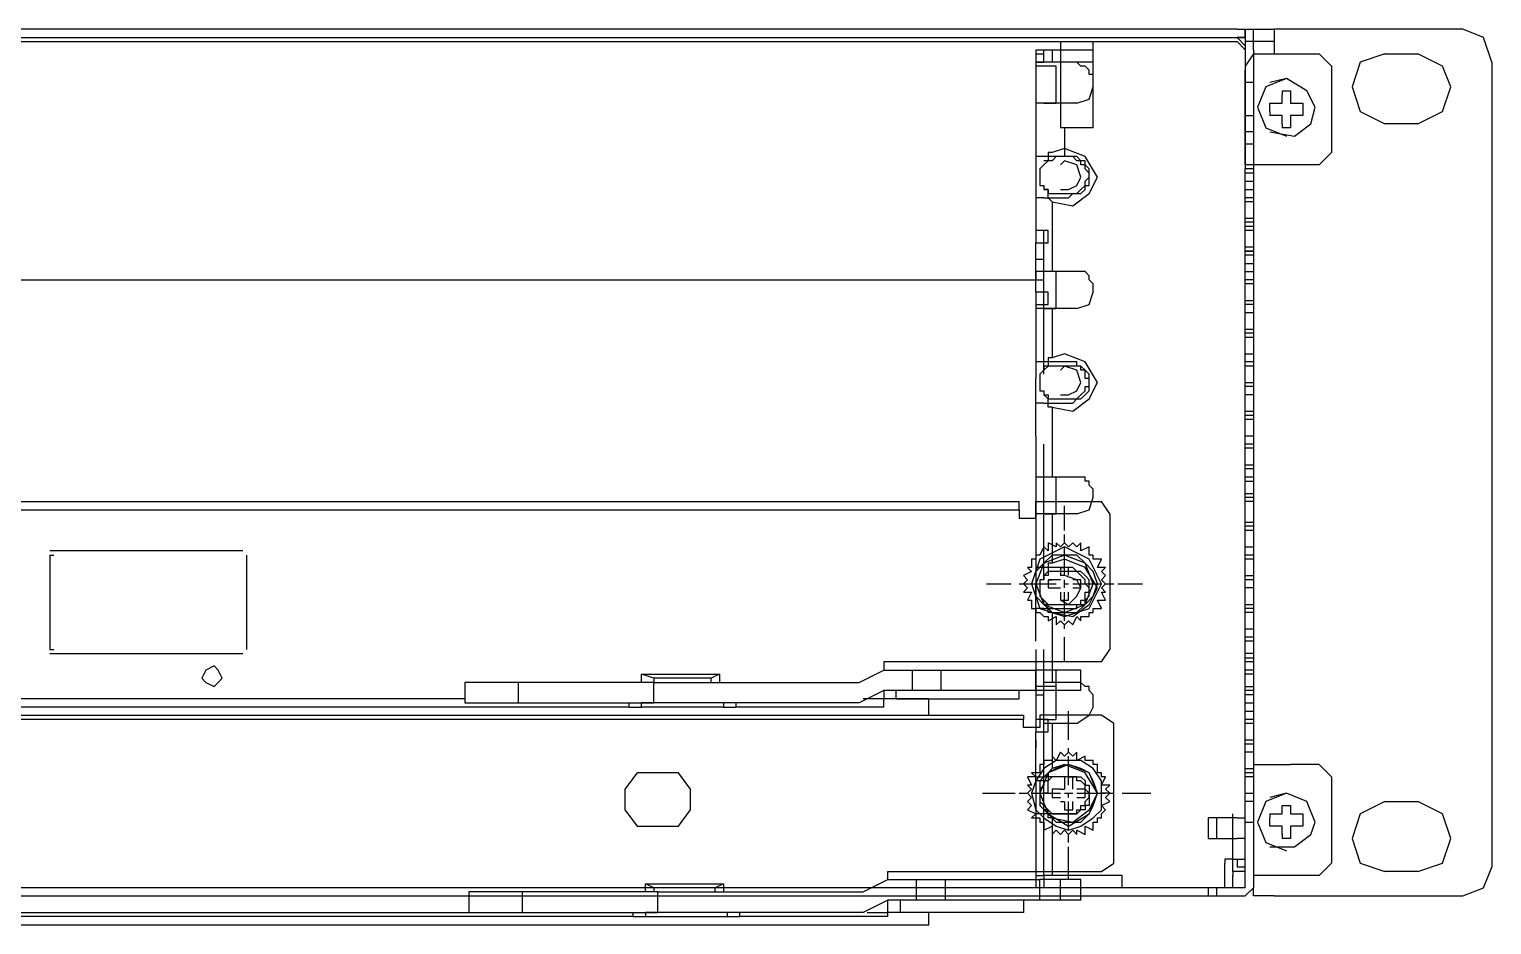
# Model space of a CAD drawing. Header units: millimetres. Extents: x 929 to 1725, y 58 to 532.
# Drawn here: x 1074.21 to 1115.87, y 316.2 to 341.72 of the extents above; entities that cross this region are included whole.
import ezdxf

# ---------------------------------------------------------------- set-up
doc = ezdxf.new("R2010")
doc.units = ezdxf.units.MM
doc.header["$MEASUREMENT"] = 0
doc.layers.add('TT-WIRE-EQPM', color=6, linetype='CONTINUOUS')

msp = doc.modelspace()

# ---------------------------------------------------------------- linework, layer by layer
at = {"layer": 'TT-WIRE-EQPM', "linetype": 'Continuous'}
for points in [[(1101.36096, 341.71541), (1100.19054, 341.71541), (1009.01512, 341.71541)], [(1108.61754, 341.71541), (1101.36096, 341.71541)], [(1108.61754, 341.71541), (1108.85162, 341.71541)], [(1108.85162, 341.48133), (1108.85162, 341.71541)], [(1108.85162, 341.71541), (1108.85162, 341.48133)], [(1108.85162, 341.71541), (1109.0857, 341.71541)], [(1109.0857, 341.36429), (1109.0857, 341.71541)], [(1109.0857, 341.71541), (1109.67091, 341.71541)], [(1109.67091, 341.71541), (1109.67091, 341.36429)], [(1115.05482, 341.71541), (1109.67091, 341.71541)], [(1115.87412, 340.77908), (1115.64003, 341.48133), (1115.05482, 341.71541)], [(987.83059, 341.48133), (1108.85162, 341.48133)], [(988.06468, 341.36429), (1108.61754, 341.36429)], [(1099.95646, 341.48133), (1101.59504, 341.48133)], [(1101.59504, 341.48133), (1108.61754, 341.48133)], [(1103.58475, 341.36429), (1103.58475, 338.90641)], [(1104.52108, 338.90641), (1104.52108, 341.36429)], [(1108.85162, 341.24724), (1108.61754, 341.48133)], [(1108.85162, 341.48133), (1108.61754, 341.48133)], [(1108.85162, 341.1302), (1108.61754, 341.36429)], [(1108.85162, 341.48133), (1108.85162, 341.36429)], [(1108.85162, 341.48133), (1108.85162, 341.36429)], [(1108.85162, 341.36429), (1108.85162, 341.24724)], [(1108.85162, 341.36429), (1108.85162, 341.1302)], [(1109.0857, 341.1302), (1109.0857, 341.36429), (1108.85162, 341.36429)], [(1109.67091, 341.36429), (1109.0857, 341.36429)], [(1109.67091, 341.36429), (1109.67091, 341.1302)], [(1102.8825, 341.1302), (1102.8825, 340.77908)], [(1102.8825, 341.1302), (1104.52108, 341.1302)], [(1102.8825, 341.01316), (1103.11658, 341.01316)], [(1103.11658, 340.77908), (1103.11658, 340.77908), (1103.11658, 341.1302)], [(1103.35066, 341.1302), (1103.35066, 340.77908)], [(1108.85162, 341.24724), (1108.85162, 340.31091)], [(1108.85162, 341.1302), (1108.85162, 337.736)], [(1109.0857, 341.01316), (1108.85162, 340.66204), (1108.85162, 340.54499)], [(1109.0857, 341.1302), (1109.0857, 317.25371)], [(1109.0857, 341.01316), (1109.67091, 341.01316)], [(1109.67091, 341.1302), (1109.67091, 341.01316)], [(1109.67091, 341.01316), (1110.84133, 341.01316)], [(1110.84133, 341.01316), (1110.95837, 341.01316)], [(1111.30949, 340.66204), (1110.95837, 341.01316)], [(1112.83103, 341.01316), (1112.12878, 340.77908), (1111.8947, 340.07683), (1112.12878, 339.37458), (1112.83103, 339.02345)], [(1112.83103, 341.01316), (1113.76737, 341.01316)], [(1113.76737, 339.02345), (1114.46962, 339.37458), (1114.7037, 340.07683), (1114.46962, 340.66204), (1113.76737, 341.01316)], [(1102.8825, 340.77908), (1102.8825, 339.14049)], [(1104.52108, 340.77908), (1102.8825, 340.77908)], [(1102.8825, 340.77908), (1103.11658, 340.77908)], [(1103.4677, 340.66204), (1103.11658, 340.66204), (1102.8825, 340.66204)], [(1104.05291, 340.77908), (1103.11658, 340.77908)], [(1103.4677, 339.60866), (1103.4677, 340.66204)], [(1104.52108, 340.19387), (1104.52108, 340.31091), (1104.52108, 340.42795), (1104.40404, 340.42795), (1104.40404, 340.54499), (1104.40404, 340.54499), (1104.287, 340.66204), (1104.287, 340.66204), (1104.16995, 340.66204), (1104.05291, 340.77908), (1104.05291, 340.77908)], [(1108.85162, 339.7257), (1108.85162, 340.54499)], [(1111.30949, 340.66204), (1111.30949, 338.20416)], [(1115.87412, 340.77908), (1115.87412, 317.83892)], [(1104.05291, 339.60866), (1104.40404, 339.7257), (1104.52108, 340.07683)], [(1104.52108, 340.07683), (1104.52108, 340.19387)], [(1109.0857, 340.19387), (1108.85162, 340.19387)], [(1110.02203, 340.31091), (1109.43683, 340.07683), (1109.20274, 339.49162)], [(1109.55387, 338.78937), (1110.25612, 338.67233), (1110.72428, 339.02345), (1110.84133, 339.49162), (1110.60724, 339.95979), (1110.02203, 340.31091), (1109.55387, 340.19387)], [(1103.11658, 339.60866), (1102.8825, 339.60866)], [(1104.05291, 339.60866), (1103.11658, 339.60866)], [(1103.11658, 339.60866), (1103.4677, 339.60866)], [(1108.85162, 337.85304), (1108.85162, 339.7257)], [(1109.55387, 339.60866), (1109.78795, 339.60866), (1109.90499, 339.60866), (1109.90499, 339.84274)], [(1109.55387, 339.37458), (1109.55387, 339.60866)], [(1109.90499, 339.95979), (1109.90499, 339.84274)], [(1109.90499, 339.95979), (1110.13908, 339.95979), (1110.13908, 339.95979), (1110.13908, 339.95979), (1110.13908, 339.95979), (1110.13908, 339.95979), (1110.13908, 339.95979), (1110.13908, 339.95979), (1110.13908, 339.95979), (1110.13908, 339.84274), (1110.13908, 339.84274), (1110.13908, 339.84274), (1110.13908, 339.60866), (1110.25612, 339.60866), (1110.4902, 339.60866), (1110.4902, 339.60866), (1110.4902, 339.60866), (1110.4902, 339.60866), (1110.4902, 339.60866), (1110.4902, 339.60866), (1110.4902, 339.60866), (1110.4902, 339.60866), (1110.4902, 339.60866), (1110.4902, 339.60866), (1110.4902, 339.60866), (1110.4902, 339.37458), (1110.4902, 339.37458), (1110.4902, 339.37458), (1110.4902, 339.25754), (1110.4902, 339.25754), (1110.4902, 339.25754), (1110.4902, 339.25754), (1110.4902, 339.25754), (1110.4902, 339.25754), (1110.4902, 339.25754), (1110.4902, 339.25754)], [(1108.85162, 339.49162), (1108.85162, 338.67233)], [(1108.85162, 339.25754), (1109.0857, 339.25754)], [(1109.20274, 339.49162), (1109.43683, 338.90641), (1110.02203, 338.67233)], [(1109.55387, 339.37458), (1109.55387, 339.25754)], [(1109.90499, 339.02345), (1109.90499, 339.25754), (1109.78795, 339.25754), (1109.55387, 339.25754)], [(1110.4902, 339.25754), (1110.25612, 339.25754), (1110.13908, 339.25754), (1110.13908, 339.02345), (1110.13908, 339.02345), (1110.13908, 339.02345), (1110.13908, 339.02345), (1110.13908, 339.02345), (1110.13908, 339.02345), (1110.13908, 339.02345), (1110.13908, 339.02345), (1110.13908, 339.02345), (1110.13908, 338.90641), (1110.13908, 338.90641), (1109.90499, 338.90641)], [(1102.8825, 339.14049), (1102.8825, 335.98037)], [(1104.52108, 338.90641), (1103.58475, 338.90641)], [(1103.70179, 338.90641), (1103.70179, 338.08712)], [(1109.0857, 338.78937), (1108.85162, 338.78937)], [(1109.90499, 339.02345), (1109.90499, 338.90641)], [(1113.76737, 339.02345), (1112.83103, 339.02345)], [(1108.85162, 338.43824), (1108.85162, 338.67233)], [(1109.0857, 338.43824), (1108.85162, 338.43824)], [(1103.81883, 338.08712), (1103.11658, 338.08712), (1102.8825, 338.08712)], [(1103.4677, 338.08712), (1103.4677, 338.08712), (1103.35066, 337.97008), (1103.23362, 337.97008), (1103.23362, 337.97008), (1103.11658, 337.85304), (1103.11658, 337.85304), (1102.99954, 337.736), (1102.99954, 337.736), (1102.99954, 337.61895), (1102.99954, 337.50191), (1102.99954, 337.50191), (1102.99954, 337.38487), (1102.99954, 337.26783), (1103.11658, 337.26783), (1103.11658, 337.15079), (1103.23362, 337.15079), (1103.23362, 337.03375), (1103.35066, 337.03375), (1103.4677, 337.03375), (1103.4677, 337.03375)], [(1103.35066, 338.20416), (1103.23362, 338.20416), (1103.23362, 338.20416), (1103.23362, 338.20416), (1103.23362, 338.08712), (1103.23362, 338.08712), (1103.23362, 338.08712), (1103.23362, 337.97008), (1103.23362, 337.97008), (1103.11658, 337.97008), (1103.11658, 337.97008)], [(1104.63812, 337.50191), (1104.287, 338.08712), (1103.70179, 338.3212), (1103.35066, 338.20416)], [(1103.70179, 338.08712), (1103.4677, 338.08712)], [(1103.58475, 337.15079), (1103.81883, 337.15079), (1104.05291, 337.26783), (1104.16995, 337.50191), (1104.05291, 337.85304), (1103.70179, 337.97008), (1103.58475, 337.85304)], [(1103.81883, 336.9167), (1103.93587, 337.03375), (1104.05291, 337.03375), (1104.05291, 337.03375), (1104.16995, 337.03375), (1104.287, 337.15079), (1104.287, 337.26783), (1104.40404, 337.26783), (1104.40404, 337.38487), (1104.40404, 337.50191), (1104.40404, 337.50191), (1104.40404, 337.61895), (1104.40404, 337.736), (1104.40404, 337.736), (1104.287, 337.85304), (1104.287, 337.97008), (1104.16995, 337.97008), (1104.05291, 338.08712), (1104.05291, 338.08712), (1103.93587, 338.08712), (1103.81883, 338.08712)], [(1103.81883, 337.03375), (1103.93587, 337.03375), (1104.05291, 337.03375), (1104.05291, 337.03375), (1104.16995, 337.15079), (1104.16995, 337.15079), (1104.287, 337.26783), (1104.287, 337.26783), (1104.287, 337.38487), (1104.40404, 337.50191), (1104.40404, 337.50191), (1104.40404, 337.61895), (1104.287, 337.736), (1104.287, 337.736), (1104.287, 337.85304), (1104.16995, 337.85304), (1104.16995, 337.97008), (1104.05291, 337.97008), (1104.05291, 337.97008), (1103.93587, 338.08712), (1103.81883, 338.08712)], [(1110.95837, 337.85304), (1111.30949, 338.20416)], [(1103.35066, 336.79966), (1103.93587, 336.68262), (1104.40404, 337.03375), (1104.63812, 337.50191)], [(1110.95837, 337.85304), (1108.85162, 337.85304)], [(1109.0857, 337.736), (1108.85162, 337.736)], [(1108.85162, 317.25371), (1108.85162, 337.736)], [(1109.0857, 337.61895), (1108.85162, 337.61895)], [(1103.35066, 336.79966), (1103.23362, 336.9167), (1103.23362, 336.9167), (1103.23362, 336.9167), (1103.23362, 336.9167), (1103.23362, 337.03375), (1103.23362, 337.03375), (1103.23362, 337.03375), (1103.23362, 337.15079), (1103.11658, 337.15079), (1103.11658, 337.15079)], [(1108.85162, 337.38487), (1109.0857, 337.38487)], [(1108.85162, 337.15079), (1109.0857, 337.15079)], [(1103.11658, 336.9167), (1102.8825, 336.9167)], [(1103.11658, 336.9167), (1103.81883, 336.9167)], [(1103.35066, 336.79966), (1103.35066, 334.80995)], [(1103.4677, 337.03375), (1103.81883, 337.03375)], [(1109.0857, 336.9167), (1108.85162, 336.9167)], [(1109.0857, 336.79966), (1108.85162, 336.79966)], [(1108.85162, 336.3315), (1109.0857, 336.3315)], [(1102.8825, 335.98037), (1102.8825, 335.62925)], [(1103.23362, 335.98037), (1102.8825, 335.98037)], [(1103.11658, 333.87362), (1103.11658, 335.98037)], [(1103.23362, 335.62925), (1103.23362, 335.98037)], [(1109.0857, 336.21445), (1108.85162, 336.21445)], [(1109.0857, 336.21445), (1108.85162, 336.21445)], [(1109.0857, 336.09741), (1108.85162, 336.09741)], [(1109.0857, 335.98037), (1108.85162, 335.98037)], [(1102.8825, 335.62925), (1103.23362, 335.62925)], [(1102.8825, 334.22475), (1102.8825, 335.62925)], [(1108.85162, 335.5122), (1109.0857, 335.5122)], [(1102.8825, 335.16108), (1103.11658, 335.16108)], [(1109.0857, 335.39516), (1108.85162, 335.39516)], [(1108.85162, 335.39516), (1109.0857, 335.39516)], [(1109.0857, 335.27812), (1108.85162, 335.27812)], [(1108.85162, 335.04404), (1109.0857, 335.04404)], [(1102.8825, 334.80995), (1102.8825, 334.80995), (1102.8825, 334.69291), (1102.8825, 334.69291), (1102.8825, 334.69291), (1102.8825, 334.57587), (1102.8825, 334.57587), (1102.8825, 334.57587), (1102.8825, 334.57587), (1102.8825, 334.57587), (1102.8825, 334.57587)], [(1103.4677, 334.80995), (1103.11658, 334.80995), (1102.8825, 334.80995)], [(1104.05291, 334.80995), (1103.11658, 334.80995)], [(1103.4677, 333.75658), (1103.4677, 334.80995)], [(1104.52108, 334.34179), (1104.52108, 334.45883), (1104.52108, 334.45883), (1104.40404, 334.57587), (1104.40404, 334.69291), (1104.40404, 334.69291), (1104.287, 334.80995), (1104.287, 334.80995), (1104.16995, 334.80995), (1104.05291, 334.80995), (1104.05291, 334.80995)], [(1108.85162, 334.80995), (1109.0857, 334.80995)], [(1007.49358, 334.57587), (1102.8825, 334.57587)], [(1102.8825, 334.57587), (1103.11658, 334.57587)], [(1102.8825, 334.22475), (1102.8825, 333.87362)], [(1103.23362, 334.22475), (1102.8825, 334.22475)], [(1103.23362, 333.87362), (1103.23362, 334.22475)], [(1104.05291, 333.75658), (1104.40404, 333.87362), (1104.52108, 334.22475)], [(1104.52108, 334.22475), (1104.52108, 334.34179)], [(1109.0857, 334.57587), (1108.85162, 334.57587)], [(1109.0857, 334.45883), (1108.85162, 334.45883)], [(1102.8825, 333.87362), (1102.8825, 331.76687)], [(1102.8825, 333.87362), (1103.23362, 333.87362)], [(1103.11658, 333.75658), (1102.8825, 333.75658)], [(1103.11658, 331.88391), (1103.11658, 333.87362)], [(1104.05291, 333.75658), (1103.11658, 333.75658)], [(1103.11658, 333.75658), (1103.4677, 333.75658)], [(1103.35066, 333.75658), (1103.35066, 332.35208)], [(1108.85162, 333.99066), (1109.0857, 333.99066)], [(1109.0857, 333.87362), (1108.85162, 333.87362)], [(1109.0857, 333.63954), (1108.85162, 333.63954)], [(1108.85162, 333.17137), (1109.0857, 333.17137)], [(1109.0857, 333.05433), (1108.85162, 333.05433)], [(1109.0857, 332.93729), (1108.85162, 332.93729)], [(1103.81883, 332.23504), (1103.11658, 332.23504), (1102.8825, 332.23504)], [(1103.4677, 332.118), (1103.4677, 332.118), (1103.35066, 332.118), (1103.23362, 332.118), (1103.23362, 332.118), (1103.11658, 332.00096), (1103.11658, 332.00096), (1102.99954, 331.88391), (1102.99954, 331.76687), (1102.99954, 331.76687), (1102.99954, 331.64983), (1102.99954, 331.53279), (1102.99954, 331.53279), (1102.99954, 331.41575), (1103.11658, 331.41575), (1103.11658, 331.29871), (1103.23362, 331.29871), (1103.23362, 331.18167), (1103.35066, 331.18167), (1103.4677, 331.18167), (1103.4677, 331.18167)], [(1103.35066, 332.35208), (1103.23362, 332.35208), (1103.23362, 332.35208), (1103.23362, 332.23504), (1103.23362, 332.23504), (1103.23362, 332.23504), (1103.23362, 332.118), (1103.23362, 332.118), (1103.23362, 332.118), (1103.11658, 332.118), (1103.11658, 332.00096)], [(1104.63812, 331.64983), (1104.287, 332.23504), (1103.70179, 332.46912), (1103.35066, 332.35208)], [(1103.81883, 332.118), (1103.4677, 332.118)], [(1103.58475, 331.29871), (1103.81883, 331.29871), (1104.05291, 331.41575), (1104.16995, 331.64983), (1104.05291, 332.00096), (1103.70179, 332.118), (1103.58475, 332.00096)], [(1103.81883, 331.06462), (1103.93587, 331.06462), (1104.05291, 331.18167), (1104.05291, 331.18167), (1104.16995, 331.18167), (1104.287, 331.29871), (1104.287, 331.29871), (1104.40404, 331.41575), (1104.40404, 331.53279), (1104.40404, 331.53279), (1104.40404, 331.64983), (1104.40404, 331.76687), (1104.40404, 331.76687), (1104.40404, 331.88391), (1104.287, 332.00096), (1104.287, 332.00096), (1104.16995, 332.118), (1104.05291, 332.118), (1104.05291, 332.23504), (1103.93587, 332.23504), (1103.81883, 332.23504)], [(1103.81883, 331.18167), (1103.93587, 331.18167), (1104.05291, 331.18167), (1104.05291, 331.18167), (1104.16995, 331.29871), (1104.16995, 331.29871), (1104.287, 331.41575), (1104.287, 331.41575), (1104.287, 331.53279), (1104.40404, 331.53279), (1104.40404, 331.64983), (1104.40404, 331.76687), (1104.287, 331.76687), (1104.287, 331.88391), (1104.287, 332.00096), (1104.16995, 332.00096), (1104.16995, 332.118), (1104.05291, 332.118), (1104.05291, 332.118), (1103.93587, 332.118), (1103.81883, 332.118)], [(1108.85162, 332.46912), (1109.0857, 332.46912)], [(1109.0857, 332.23504), (1108.85162, 332.23504)], [(1109.0857, 332.118), (1108.85162, 332.118)], [(1102.8825, 330.12829), (1102.8825, 330.12829), (1102.8825, 330.12829), (1102.8825, 330.24533), (1102.8825, 330.24533), (1102.8825, 330.24533), (1102.8825, 330.24533), (1102.8825, 330.24533), (1102.8825, 330.24533), (1102.8825, 330.24533), (1102.8825, 330.24533), (1102.8825, 330.24533), (1102.8825, 330.36237), (1102.8825, 330.36237), (1102.8825, 330.36237), (1102.8825, 330.36237), (1102.8825, 330.36237), (1102.8825, 330.47942), (1102.8825, 330.47942), (1102.8825, 330.47942), (1102.8825, 330.47942), (1102.8825, 330.47942), (1102.8825, 330.59646), (1102.8825, 330.59646), (1102.8825, 330.59646), (1102.8825, 330.59646), (1102.8825, 330.59646), (1102.8825, 330.7135), (1102.8825, 330.7135), (1102.8825, 330.7135), (1102.8825, 330.7135), (1102.8825, 330.83054), (1102.8825, 330.83054), (1102.8825, 330.83054), (1102.8825, 330.83054), (1102.8825, 330.94758), (1102.8825, 330.94758), (1102.8825, 330.94758), (1102.8825, 330.94758), (1102.8825, 330.94758), (1102.8825, 331.06462), (1102.8825, 331.06462), (1102.8825, 331.06462), (1102.8825, 331.06462), (1102.8825, 331.18167), (1102.8825, 331.18167), (1102.8825, 331.18167), (1102.8825, 331.18167), (1102.8825, 331.29871), (1102.8825, 331.29871), (1102.8825, 331.29871), (1102.8825, 331.29871), (1102.8825, 331.29871), (1102.8825, 331.41575), (1102.8825, 331.41575), (1102.8825, 331.41575), (1102.8825, 331.41575), (1102.8825, 331.53279), (1102.8825, 331.53279), (1102.8825, 331.53279), (1102.8825, 331.53279), (1102.8825, 331.53279), (1102.8825, 331.53279), (1102.8825, 331.64983), (1102.8825, 331.64983), (1102.8825, 331.64983), (1102.8825, 331.64983), (1102.8825, 331.64983), (1102.8825, 331.64983), (1102.8825, 331.64983), (1102.8825, 331.64983), (1102.8825, 331.76687), (1102.8825, 331.76687), (1102.8825, 331.76687), (1102.8825, 331.76687), (1102.8825, 331.76687), (1102.8825, 331.76687), (1102.8825, 331.76687), (1102.8825, 331.76687), (1102.8825, 331.76687), (1102.8825, 331.76687), (1102.8825, 331.76687), (1102.8825, 331.76687), (1102.8825, 331.76687), (1102.8825, 331.76687), (1102.8825, 331.76687), (1102.8825, 331.76687), (1102.8825, 331.76687), (1102.8825, 331.76687), (1102.8825, 331.76687), (1102.8825, 331.76687)], [(1103.35066, 330.94758), (1103.23362, 330.94758), (1103.23362, 331.06462), (1103.23362, 331.06462), (1103.23362, 331.06462), (1103.23362, 331.06462), (1103.23362, 331.18167), (1103.23362, 331.18167), (1103.23362, 331.18167), (1103.11658, 331.29871), (1103.11658, 331.29871)], [(1103.35066, 330.94758), (1103.93587, 330.83054), (1104.40404, 331.18167), (1104.63812, 331.64983)], [(1108.85162, 331.64983), (1109.0857, 331.64983)], [(1109.0857, 331.53279), (1108.85162, 331.53279)], [(1109.0857, 331.29871), (1108.85162, 331.29871)], [(1103.11658, 331.06462), (1102.8825, 331.06462)], [(1103.11658, 331.06462), (1103.81883, 331.06462)], [(1103.35066, 330.94758), (1103.35066, 328.95787)], [(1103.4677, 331.18167), (1103.81883, 331.18167)], [(1108.85162, 330.83054), (1109.0857, 330.83054)], [(1109.0857, 330.7135), (1108.85162, 330.7135)], [(1109.0857, 330.59646), (1108.85162, 330.59646)], [(1102.8825, 330.12829), (1102.8825, 328.02154)], [(1108.85162, 330.12829), (1109.0857, 330.12829)], [(1103.11658, 328.02154), (1103.11658, 329.89421)], [(1109.0857, 329.89421), (1108.85162, 329.89421)], [(1109.0857, 329.89421), (1108.85162, 329.89421)], [(1109.0857, 329.77717), (1108.85162, 329.77717)], [(1108.85162, 329.309), (1109.0857, 329.309)], [(1109.0857, 329.19196), (1108.85162, 329.19196)], [(1103.4677, 328.95787), (1103.11658, 328.95787), (1102.8825, 328.95787)], [(1104.05291, 328.95787), (1103.11658, 328.95787)], [(1103.4677, 327.9045), (1103.4677, 328.95787)], [(1104.52108, 328.48971), (1104.52108, 328.60675), (1104.52108, 328.60675), (1104.40404, 328.72379), (1104.40404, 328.72379), (1104.40404, 328.84083), (1104.287, 328.84083), (1104.287, 328.95787), (1104.16995, 328.95787), (1104.05291, 328.95787), (1104.05291, 328.95787)], [(1109.0857, 328.95787), (1108.85162, 328.95787)], [(1108.85162, 328.84083), (1109.0857, 328.84083)], [(1104.05291, 327.9045), (1104.40404, 328.02154), (1104.52108, 328.37267)], [(1104.52108, 328.37267), (1104.52108, 328.48971)], [(1108.85162, 328.48971), (1109.0857, 328.48971)], [(1109.0857, 328.37267), (1108.85162, 328.37267)], [(1023.06012, 328.25562), (1102.41433, 328.25562)], [(1023.06012, 328.02154), (1102.41433, 328.02154)], [(1102.41433, 328.02154), (1102.41433, 328.25562)], [(1102.41433, 328.02154), (1102.41433, 327.78746)], [(1102.8825, 328.25562), (1104.75516, 328.25562)], [(1102.8825, 327.78746), (1102.8825, 328.25562)], [(1102.8825, 328.02154), (1102.8825, 326.03183)], [(1103.11658, 326.03183), (1103.11658, 328.02154)], [(1103.70179, 327.43633), (1103.70179, 328.13858)], [(1104.98925, 327.9045), (1104.75516, 328.25562)], [(1109.0857, 328.25562), (1108.85162, 328.25562)], [(1102.41433, 327.78746), (1102.8825, 327.78746)], [(1103.11658, 327.9045), (1102.8825, 327.9045)], [(1104.05291, 327.9045), (1103.11658, 327.9045)], [(1103.11658, 327.9045), (1103.4677, 327.9045)], [(1103.35066, 327.9045), (1103.35066, 326.5)], [(1104.98925, 327.9045), (1104.98925, 324.04213)], [(1108.85162, 327.67042), (1109.0857, 327.67042)], [(1109.0857, 327.55338), (1108.85162, 327.55338)], [(1103.23362, 327.08521), (1103.23362, 326.85113)], [(1103.4677, 326.96817), (1103.23362, 327.08521)], [(1103.4677, 327.08521), (1103.4677, 326.96817)], [(1103.58475, 326.96817), (1103.4677, 327.08521)], [(1103.70179, 327.08521), (1103.58475, 326.96817)], [(1103.70179, 327.08521), (1103.70179, 327.31929)], [(1103.93587, 327.08521), (1103.81883, 326.96817), (1103.70179, 327.08521)], [(1104.16995, 327.08521), (1104.05291, 326.96817), (1103.93587, 327.08521)], [(1104.16995, 326.85113), (1104.16995, 327.08521)], [(1109.0857, 327.43633), (1108.85162, 327.43633)], [(1080.29347, 326.85113), (1074.79251, 326.85113)], [(1074.79251, 326.73408), (1074.79251, 324.04213)], [(1074.79251, 326.73408), (1074.90955, 326.73408)], [(1080.41051, 324.04213), (1080.41051, 326.73408)], [(1104.75516, 325.91479), (1104.40404, 326.61704), (1103.70179, 326.96817), (1102.99954, 326.61704), (1102.76545, 325.91479), (1102.99954, 325.21254), (1103.70179, 324.97846), (1104.40404, 325.21254), (1104.75516, 325.91479)], [(1102.8825, 325.91479), (1103.11658, 325.32958), (1103.70179, 325.0955), (1104.287, 325.32958), (1104.52108, 325.91479), (1104.287, 326.5), (1103.70179, 326.73408), (1103.11658, 326.5), (1102.8825, 325.91479)], [(1104.63812, 325.91479), (1104.52108, 326.26592), (1104.287, 326.5), (1104.05291, 326.73408), (1103.70179, 326.73408), (1103.35066, 326.73408), (1103.11658, 326.5), (1102.8825, 326.26592), (1102.8825, 325.91479), (1102.8825, 325.56367), (1103.11658, 325.32958), (1103.35066, 325.0955), (1103.70179, 325.0955), (1104.05291, 325.0955), (1104.287, 325.32958), (1104.52108, 325.56367), (1104.63812, 325.91479)], [(1102.8825, 326.73408), (1102.8825, 326.61704)], [(1102.99954, 326.73408), (1102.8825, 326.73408)], [(1103.11658, 326.96817), (1102.99954, 326.73408)], [(1103.23362, 326.85113), (1103.11658, 326.96817)], [(1103.70179, 326.14888), (1103.70179, 326.96817)], [(1104.40404, 326.96817), (1104.16995, 326.85113)], [(1104.40404, 326.73408), (1104.40404, 326.96817)], [(1104.52108, 326.73408), (1104.40404, 326.73408)], [(1104.52108, 326.61704), (1104.52108, 326.73408)], [(1108.85162, 326.96817), (1109.0857, 326.96817)], [(1109.0857, 326.73408), (1108.85162, 326.73408)], [(1102.76545, 326.26592), (1102.53137, 326.14888)], [(1102.76545, 326.38296), (1102.64841, 326.38296)], [(1102.64841, 326.38296), (1102.76545, 326.26592)], [(1102.8825, 326.61704), (1102.76545, 326.61704)], [(1102.76545, 326.61704), (1102.76545, 326.38296)], [(1103.81883, 326.38296), (1103.11658, 326.38296), (1102.8825, 326.38296)], [(1103.4677, 326.26592), (1103.4677, 326.26592), (1103.35066, 326.26592), (1103.23362, 326.26592), (1103.23362, 326.14888), (1103.11658, 326.14888), (1103.11658, 326.03183), (1102.99954, 326.03183), (1102.99954, 325.91479), (1102.99954, 325.79775), (1102.99954, 325.79775), (1102.99954, 325.68071), (1102.99954, 325.68071), (1102.99954, 325.56367), (1103.11658, 325.44663), (1103.11658, 325.44663), (1103.23362, 325.32958), (1103.23362, 325.32958), (1103.35066, 325.32958), (1103.4677, 325.32958), (1103.4677, 325.32958)], [(1103.35066, 326.5), (1103.23362, 326.5), (1103.23362, 326.38296), (1103.23362, 326.38296), (1103.23362, 326.38296), (1103.23362, 326.26592), (1103.23362, 326.26592), (1103.23362, 326.26592), (1103.23362, 326.26592), (1103.11658, 326.14888), (1103.11658, 326.14888)], [(1104.63812, 325.79775), (1104.287, 326.38296), (1103.70179, 326.61704), (1103.35066, 326.5)], [(1103.81883, 326.26592), (1103.4677, 326.26592)], [(1103.81883, 326.38296), (1103.58475, 326.38296)], [(1103.58475, 326.38296), (1103.58475, 326.14888)], [(1103.58475, 326.38296), (1103.70179, 326.38296)], [(1103.81883, 326.14888), (1103.81883, 326.38296)], [(1103.81883, 325.21254), (1103.93587, 325.21254), (1104.05291, 325.21254), (1104.05291, 325.32958), (1104.16995, 325.32958), (1104.287, 325.32958), (1104.287, 325.44663), (1104.40404, 325.56367), (1104.40404, 325.56367), (1104.40404, 325.68071), (1104.40404, 325.79775), (1104.40404, 325.91479), (1104.40404, 325.91479), (1104.40404, 326.03183), (1104.287, 326.14888), (1104.287, 326.14888), (1104.16995, 326.26592), (1104.05291, 326.26592), (1104.05291, 326.26592), (1103.93587, 326.38296), (1103.81883, 326.38296)], [(1103.81883, 325.32958), (1103.93587, 325.32958), (1104.05291, 325.32958), (1104.05291, 325.32958), (1104.16995, 325.32958), (1104.16995, 325.44663), (1104.287, 325.44663), (1104.287, 325.56367), (1104.287, 325.68071), (1104.40404, 325.68071), (1104.40404, 325.79775), (1104.40404, 325.79775), (1104.287, 325.91479), (1104.287, 326.03183), (1104.287, 326.03183), (1104.16995, 326.14888), (1104.16995, 326.14888), (1104.05291, 326.26592), (1104.05291, 326.26592), (1103.93587, 326.26592), (1103.81883, 326.26592)], [(1104.75516, 326.61704), (1104.52108, 326.61704)], [(1104.63812, 326.38296), (1104.75516, 326.61704)], [(1104.8722, 326.38296), (1104.63812, 326.38296)], [(1104.75516, 326.26592), (1104.8722, 326.38296)], [(1104.8722, 326.14888), (1104.75516, 326.26592)], [(1109.0857, 326.61704), (1108.85162, 326.61704)], [(1101.478, 325.91479), (1102.18025, 325.91479)], [(1102.41433, 325.91479), (1102.53137, 325.91479)], [(1102.53137, 326.14888), (1102.64841, 326.03183)], [(1102.64841, 326.03183), (1102.53137, 325.91479)], [(1102.53137, 325.91479), (1102.76545, 325.91479)], [(1102.53137, 325.91479), (1102.64841, 325.79775)], [(1102.64841, 325.91479), (1103.4677, 325.91479)], [(1102.8825, 324.27621), (1102.8825, 324.27621), (1102.8825, 324.27621), (1102.8825, 324.27621), (1102.8825, 324.27621), (1102.8825, 324.27621), (1102.8825, 324.39325), (1102.8825, 324.39325), (1102.8825, 324.39325), (1102.8825, 324.39325), (1102.8825, 324.39325), (1102.8825, 324.39325), (1102.8825, 324.39325), (1102.8825, 324.51029), (1102.8825, 324.51029), (1102.8825, 324.51029), (1102.8825, 324.51029), (1102.8825, 324.51029), (1102.8825, 324.51029), (1102.8825, 324.62733), (1102.8825, 324.62733), (1102.8825, 324.62733), (1102.8825, 324.62733), (1102.8825, 324.62733), (1102.8825, 324.74438), (1102.8825, 324.74438), (1102.8825, 324.74438), (1102.8825, 324.74438), (1102.8825, 324.86142), (1102.8825, 324.86142), (1102.8825, 324.86142), (1102.8825, 324.86142), (1102.8825, 324.97846), (1102.8825, 324.97846), (1102.8825, 324.97846), (1102.8825, 324.97846), (1102.8825, 325.0955), (1102.8825, 325.0955), (1102.8825, 325.0955), (1102.8825, 325.0955), (1102.8825, 325.21254), (1102.8825, 325.21254), (1102.8825, 325.21254), (1102.8825, 325.21254), (1102.8825, 325.21254), (1102.8825, 325.32958), (1102.8825, 325.32958), (1102.8825, 325.32958), (1102.8825, 325.32958), (1102.8825, 325.44663), (1102.8825, 325.44663), (1102.8825, 325.44663), (1102.8825, 325.44663), (1102.8825, 325.44663), (1102.8825, 325.56367), (1102.8825, 325.56367), (1102.8825, 325.56367), (1102.8825, 325.56367), (1102.8825, 325.56367), (1102.8825, 325.68071), (1102.8825, 325.68071), (1102.8825, 325.68071), (1102.8825, 325.68071), (1102.8825, 325.68071), (1102.8825, 325.68071), (1102.8825, 325.79775), (1102.8825, 325.79775), (1102.8825, 325.79775), (1102.8825, 325.79775), (1102.8825, 325.79775), (1102.8825, 325.79775), (1102.8825, 325.79775), (1102.8825, 325.79775), (1102.8825, 325.79775), (1102.8825, 325.79775), (1102.8825, 325.91479), (1102.8825, 325.91479), (1102.8825, 325.91479), (1102.8825, 325.91479), (1102.8825, 325.91479), (1102.8825, 325.91479), (1102.8825, 325.91479), (1102.8825, 325.91479), (1102.8825, 325.91479), (1102.8825, 325.91479), (1102.8825, 325.91479), (1102.8825, 325.91479), (1102.8825, 325.91479), (1102.8825, 325.91479), (1102.8825, 325.91479), (1102.8825, 325.91479)], [(1103.23362, 326.03183), (1103.23362, 325.79775)], [(1103.58475, 326.03183), (1103.23362, 326.03183)], [(1103.23362, 326.03183), (1103.35066, 326.03183)], [(1103.58475, 325.44663), (1103.81883, 325.32958), (1104.05291, 325.56367), (1104.16995, 325.79775), (1104.05291, 326.03183), (1103.70179, 326.14888), (1103.58475, 326.14888)], [(1103.70179, 325.79775), (1103.70179, 326.03183)], [(1103.70179, 325.91479), (1103.81883, 325.91479)], [(1104.16995, 326.03183), (1103.93587, 326.03183)], [(1103.93587, 325.91479), (1104.75516, 325.91479)], [(1104.16995, 325.79775), (1104.16995, 326.03183)], [(1104.75516, 326.03183), (1104.8722, 326.14888)], [(1104.8722, 325.91479), (1104.75516, 326.03183)], [(1104.75516, 325.79775), (1104.8722, 325.91479)], [(1104.8722, 325.91479), (1105.10629, 325.91479)], [(1105.22333, 325.91479), (1105.92558, 325.91479)], [(1108.85162, 326.14888), (1109.0857, 326.14888)], [(1109.0857, 326.03183), (1108.85162, 326.03183)], [(1102.64841, 325.79775), (1102.53137, 325.68071)], [(1102.53137, 325.68071), (1102.76545, 325.68071)], [(1102.76545, 325.68071), (1102.64841, 325.44663)], [(1102.64841, 325.44663), (1102.76545, 325.44663)], [(1102.76545, 325.44663), (1102.76545, 325.21254)], [(1103.35066, 325.0955), (1103.23362, 325.0955), (1103.23362, 325.0955), (1103.23362, 325.21254), (1103.23362, 325.21254), (1103.23362, 325.21254), (1103.23362, 325.21254), (1103.23362, 325.32958), (1103.23362, 325.32958), (1103.11658, 325.32958), (1103.11658, 325.44663)], [(1103.23362, 325.79775), (1103.58475, 325.79775)], [(1103.23362, 325.79775), (1103.35066, 325.79775)], [(1103.35066, 325.0955), (1103.93587, 324.97846), (1104.40404, 325.32958), (1104.63812, 325.79775)], [(1103.58475, 325.68071), (1103.58475, 325.44663)], [(1103.58475, 325.44663), (1103.81883, 325.44663)], [(1103.58475, 325.44663), (1103.70179, 325.44663)], [(1103.70179, 324.86142), (1103.70179, 325.68071)], [(1103.81883, 325.44663), (1103.81883, 325.68071)], [(1103.93587, 325.79775), (1104.16995, 325.79775)], [(1104.63812, 325.44663), (1104.8722, 325.44663)], [(1104.75516, 325.21254), (1104.63812, 325.44663)], [(1104.8722, 325.68071), (1104.75516, 325.79775)], [(1104.8722, 325.44663), (1104.75516, 325.68071)], [(1104.75516, 325.68071), (1104.8722, 325.68071)], [(1109.0857, 325.79775), (1108.85162, 325.79775)], [(1102.76545, 325.21254), (1102.8825, 325.21254)], [(1102.8825, 325.21254), (1102.8825, 325.0955)], [(1103.11658, 325.21254), (1102.8825, 325.21254)], [(1102.8825, 325.0955), (1102.99954, 325.0955)], [(1102.99954, 325.0955), (1103.11658, 324.97846)], [(1103.11658, 325.21254), (1103.81883, 325.21254)], [(1103.35066, 325.0955), (1103.35066, 323.10579)], [(1103.4677, 325.32958), (1103.81883, 325.32958)], [(1104.40404, 325.0955), (1104.52108, 325.0955)], [(1104.40404, 324.97846), (1104.40404, 325.0955)], [(1104.52108, 325.0955), (1104.52108, 325.21254)], [(1104.52108, 325.21254), (1104.75516, 325.21254)], [(1108.85162, 325.32958), (1109.0857, 325.32958)], [(1109.0857, 325.21254), (1108.85162, 325.21254)], [(1109.0857, 325.0955), (1108.85162, 325.0955)], [(1103.11658, 324.97846), (1103.23362, 324.97846)], [(1103.23362, 324.86142), (1103.4677, 324.97846)], [(1103.23362, 324.97846), (1103.23362, 324.86142)], [(1103.4677, 324.97846), (1103.4677, 324.74438)], [(1103.4677, 324.74438), (1103.58475, 324.86142)], [(1103.58475, 324.86142), (1103.70179, 324.74438)], [(1103.70179, 324.74438), (1103.81883, 324.86142)], [(1103.70179, 324.62733), (1103.70179, 324.74438)], [(1103.81883, 324.86142), (1103.93587, 324.74438)], [(1103.93587, 324.74438), (1104.05291, 324.97846)], [(1104.05291, 324.97846), (1104.16995, 324.86142)], [(1104.16995, 324.97846), (1104.40404, 324.97846)], [(1104.16995, 324.86142), (1104.16995, 324.97846)], [(1108.85162, 324.62733), (1109.0857, 324.62733)], [(1103.70179, 323.691), (1103.70179, 324.39325)], [(1109.0857, 324.39325), (1108.85162, 324.39325)], [(1109.0857, 324.27621), (1108.85162, 324.27621)], [(1074.79251, 324.04213), (1074.90955, 324.04213)], [(1074.79251, 323.92509), (1080.29347, 323.92509)], [(1102.8825, 324.04213), (1102.8825, 322.05242)], [(1103.11658, 322.05242), (1103.11658, 324.04213)], [(1104.75516, 323.691), (1104.98925, 324.04213)], [(1109.0857, 323.92509), (1108.85162, 323.92509)], [(1108.85162, 323.80804), (1109.0857, 323.80804)], [(1079.70826, 323.22284), (1079.59122, 323.45692), (1079.47417, 323.57396), (1079.24009, 323.45692), (1079.12305, 323.22284), (1079.24009, 323.10579), (1079.47417, 322.98875), (1079.59122, 323.10579), (1079.70826, 323.22284)], [(1091.6465, 323.33988), (1093.87029, 323.33988)], [(1091.6465, 323.10579), (1091.6465, 323.33988)], [(1091.99763, 323.22284), (1091.6465, 323.33988)], [(1093.87029, 323.33988), (1093.63621, 323.22284)], [(1093.87029, 323.33988), (1093.87029, 323.10579)], [(1097.84971, 323.10579), (1098.55196, 323.45692)], [(1098.55196, 323.691), (1098.55196, 323.45692)], [(1104.75516, 323.691), (1098.55196, 323.691)], [(1098.55196, 323.45692), (1099.37125, 323.45692)], [(1099.37125, 322.87171), (1099.37125, 323.45692)], [(1099.37125, 323.45692), (1100.19054, 323.45692)], [(1100.19054, 323.45692), (1102.8825, 323.45692)], [(1100.19054, 322.87171), (1100.19054, 323.45692)], [(1103.4677, 323.45692), (1102.8825, 323.45692)], [(1102.8825, 322.87171), (1102.8825, 323.45692)], [(1104.16995, 323.45692), (1103.4677, 323.45692)], [(1103.4677, 322.87171), (1103.4677, 323.45692)], [(1104.16995, 322.87171), (1104.16995, 323.45692)], [(1109.0857, 323.691), (1108.85162, 323.691)], [(1109.0857, 323.45692), (1108.85162, 323.45692)], [(1109.0857, 323.33988), (1108.85162, 323.33988)], [(1088.13525, 323.10579), (1086.61371, 323.10579)], [(1086.61371, 323.10579), (1086.61371, 322.52059)], [(1088.13525, 323.10579), (1088.13525, 322.52059)], [(1091.99763, 323.10579), (1088.13525, 323.10579)], [(1093.63621, 323.22284), (1091.99763, 323.22284), (1091.99763, 323.10579)], [(1091.99763, 323.10579), (1097.84971, 323.10579)], [(1091.99763, 322.52059), (1091.99763, 323.10579)], [(1093.63621, 323.10579), (1093.63621, 323.22284)], [(1103.4677, 322.98875), (1103.11658, 322.98875), (1102.8825, 322.98875)], [(1104.05291, 323.10579), (1103.11658, 323.10579)], [(1103.4677, 322.05242), (1103.4677, 322.98875)], [(1104.52108, 322.63763), (1104.52108, 322.63763), (1104.52108, 322.75467), (1104.40404, 322.87171), (1104.40404, 322.87171), (1104.40404, 322.98875), (1104.287, 322.98875), (1104.287, 322.98875), (1104.16995, 323.10579), (1104.05291, 323.10579), (1104.05291, 323.10579)], [(1108.85162, 322.98875), (1109.0857, 322.98875)], [(1108.85162, 322.98875), (1109.0857, 322.98875)], [(1086.61371, 322.63763), (1023.64533, 322.63763)], [(1086.61371, 322.52059), (1088.13525, 322.52059)], [(1088.13525, 322.52059), (1091.99763, 322.52059)], [(1091.29538, 322.40354), (1091.29538, 322.52059)], [(1093.87029, 322.52059), (1091.6465, 322.52059), (1091.6465, 322.52059)], [(1091.76354, 322.52059), (1091.6465, 322.52059)], [(1091.6465, 322.40354), (1091.6465, 322.52059)], [(1097.84971, 322.52059), (1091.99763, 322.52059)], [(1093.98733, 322.52059), (1093.98733, 322.40354)], [(1094.33846, 322.52059), (1094.33846, 322.40354)], [(1098.55196, 322.87171), (1097.84971, 322.52059)], [(1098.55196, 322.63763), (1097.96675, 322.63763)], [(1098.55196, 322.87171), (1098.55196, 322.63763)], [(1099.37125, 322.87171), (1098.55196, 322.87171)], [(1098.55196, 322.40354), (1098.55196, 322.63763)], [(1098.90308, 322.63763), (1098.55196, 322.63763)], [(1099.83941, 322.63763), (1099.83941, 322.63763), (1098.55196, 322.63763)], [(1098.90308, 322.63763), (1098.90308, 322.87171)], [(1098.90308, 322.63763), (1102.41433, 322.63763)], [(1100.19054, 322.87171), (1099.37125, 322.87171)], [(1099.83941, 322.16946), (1099.83941, 322.63763)], [(1102.8825, 322.87171), (1100.19054, 322.87171)], [(1102.41433, 322.63763), (1102.41433, 322.87171)], [(1103.4677, 322.87171), (1102.8825, 322.87171)], [(1102.8825, 322.75467), (1103.11658, 322.75467)], [(1104.16995, 322.87171), (1103.4677, 322.87171)], [(1104.52108, 322.40354), (1104.52108, 322.63763)], [(1109.0857, 322.87171), (1108.85162, 322.87171)], [(1109.0857, 322.75467), (1108.85162, 322.75467)], [(1108.85162, 322.52059), (1109.0857, 322.52059)], [(1091.29538, 322.40354), (1018.96366, 322.40354)], [(1104.75516, 322.16946), (1102.99954, 322.16946), (1102.99954, 321.81834), (1102.53137, 321.81834), (1102.53137, 322.05242), (1059.81118, 322.05242), (1059.81118, 317.95596), (1043.07423, 317.95596), (1043.07423, 322.05242)], [(1059.81118, 322.16946), (1102.53137, 322.16946)], [(1060.51343, 322.16946), (1099.83941, 322.16946)], [(1091.29538, 322.40354), (1091.6465, 322.40354)], [(1093.98733, 322.40354), (1091.6465, 322.40354)], [(1093.98733, 322.40354), (1094.33846, 322.40354)], [(1098.55196, 322.40354), (1094.33846, 322.40354)], [(1102.53137, 322.16946), (1102.53137, 322.05242)], [(1103.81883, 321.46721), (1103.81883, 322.2865)], [(1104.05291, 321.93538), (1104.40404, 322.16946), (1104.52108, 322.40354)], [(1105.10629, 321.93538), (1104.75516, 322.16946)], [(1108.85162, 322.2865), (1109.0857, 322.2865)], [(1103.23362, 322.05242), (1102.8825, 322.05242)], [(1103.11658, 322.05242), (1102.8825, 322.05242)], [(1102.8825, 322.05242), (1102.8825, 321.70129)], [(1103.11658, 322.05242), (1102.8825, 322.05242)], [(1102.8825, 321.70129), (1103.23362, 321.70129)], [(1102.8825, 320.2968), (1102.8825, 321.70129)], [(1103.11658, 322.05242), (1103.23362, 322.05242)], [(1103.11658, 317.60484), (1103.11658, 319.94567), (1103.11658, 319.94567), (1103.11658, 322.05242)], [(1103.11658, 322.05242), (1103.4677, 322.05242)], [(1104.05291, 321.93538), (1103.11658, 321.93538)], [(1103.23362, 321.70129), (1103.23362, 322.05242)], [(1103.35066, 321.93538), (1103.35066, 320.64792)], [(1105.10629, 317.95596), (1105.10629, 321.93538)], [(1109.0857, 322.05242), (1108.85162, 322.05242)], [(1109.0857, 321.93538), (1108.85162, 321.93538)], [(1102.8825, 321.46721), (1102.8825, 321.46721), (1102.8825, 321.46721), (1102.8825, 321.46721), (1102.8825, 321.46721), (1102.8825, 321.35017), (1102.8825, 321.35017), (1102.8825, 321.35017), (1102.8825, 321.35017), (1102.8825, 321.23313), (1102.8825, 321.23313)], [(1108.85162, 321.46721), (1109.0857, 321.46721)], [(1109.0857, 321.35017), (1108.85162, 321.35017)], [(1109.0857, 321.35017), (1108.85162, 321.35017)], [(1104.75516, 319.94567), (1104.75516, 320.2968), (1104.52108, 320.64792), (1104.16995, 320.882), (1103.81883, 320.882), (1103.4677, 320.882), (1103.11658, 320.64792), (1102.8825, 320.2968), (1102.76545, 319.94567), (1102.8825, 319.4775), (1103.11658, 319.24342), (1103.4677, 319.00934), (1103.81883, 318.8923), (1104.16995, 319.00934), (1104.52108, 319.24342), (1104.75516, 319.4775), (1104.75516, 319.94567)], [(1103.35066, 320.882), (1103.11658, 320.882)], [(1103.11658, 320.882), (1103.11658, 320.76496)], [(1103.4677, 320.882), (1103.35066, 320.99904)], [(1103.35066, 320.99904), (1103.35066, 320.882)], [(1103.58475, 321.11609), (1103.4677, 320.882)], [(1103.70179, 320.99904), (1103.58475, 321.11609)], [(1103.81883, 321.11609), (1103.70179, 320.99904)], [(1103.81883, 321.11609), (1103.81883, 321.23313)], [(1103.93587, 320.99904), (1103.81883, 321.11609)], [(1103.81883, 320.17975), (1103.81883, 320.99904)], [(1104.05291, 321.11609), (1103.93587, 320.99904)], [(1104.05291, 320.882), (1104.05291, 321.11609)], [(1104.287, 320.99904), (1104.05291, 320.882)], [(1104.287, 320.882), (1104.287, 320.99904)], [(1104.52108, 320.76496), (1104.52108, 320.882), (1104.287, 320.882)], [(1109.0857, 321.11609), (1108.85162, 321.11609)], [(1091.52946, 320.53088), (1091.17834, 320.06271), (1091.17834, 319.4775), (1091.52946, 319.00934)], [(1092.69988, 320.53088), (1091.52946, 320.53088)], [(1092.69988, 319.00934), (1093.051, 319.4775), (1093.051, 320.06271), (1092.69988, 320.53088)], [(1102.76545, 320.53088), (1102.8825, 320.41384)], [(1102.99954, 320.53088), (1102.76545, 320.53088)], [(1104.63812, 319.94567), (1104.40404, 320.53088), (1103.81883, 320.76496), (1103.23362, 320.53088), (1102.99954, 319.94567), (1103.23362, 319.36046), (1103.81883, 319.00934), (1104.40404, 319.36046), (1104.63812, 319.94567)], [(1104.63812, 319.94567), (1104.52108, 320.2968), (1104.40404, 320.53088), (1104.16995, 320.64792), (1103.81883, 320.76496), (1103.4677, 320.64792), (1103.23362, 320.53088), (1102.99954, 320.2968), (1102.99954, 319.94567), (1102.99954, 319.59455), (1103.23362, 319.36046), (1103.4677, 319.12638), (1103.81883, 319.12638), (1104.16995, 319.12638), (1104.40404, 319.36046), (1104.52108, 319.59455), (1104.63812, 319.94567)], [(1102.99954, 320.76496), (1102.99954, 320.53088)], [(1103.11658, 320.76496), (1102.99954, 320.76496)], [(1103.35066, 320.64792), (1103.23362, 320.53088), (1103.23362, 320.53088), (1103.23362, 320.53088), (1103.23362, 320.53088), (1103.23362, 320.41384), (1103.23362, 320.41384), (1103.23362, 320.41384), (1103.23362, 320.2968), (1103.11658, 320.2968), (1103.11658, 320.2968)], [(1104.63812, 319.94567), (1104.287, 320.53088), (1103.70179, 320.76496), (1103.35066, 320.64792)], [(1104.8722, 320.06271), (1104.98925, 320.17975), (1104.75516, 320.17975), (1104.8722, 320.41384), (1104.75516, 320.41384), (1104.75516, 320.53088), (1104.63812, 320.53088), (1104.63812, 320.76496), (1104.52108, 320.76496)], [(1108.85162, 320.64792), (1109.0857, 320.64792)], [(1109.0857, 320.53088), (1108.85162, 320.53088)], [(1109.0857, 320.76496), (1109.67091, 320.76496), (1110.13908, 320.76496)], [(1110.95837, 320.76496), (1110.13908, 320.76496)], [(1111.30949, 320.41384), (1110.95837, 320.76496)], [(1102.64841, 320.41384), (1102.76545, 320.17975)], [(1102.8825, 320.41384), (1102.64841, 320.41384)], [(1102.76545, 320.17975), (1102.64841, 320.17975)], [(1102.64841, 320.17975), (1102.76545, 320.06271)], [(1102.76545, 320.06271), (1102.64841, 319.94567)], [(1103.81883, 320.41384), (1103.93587, 320.41384), (1104.05291, 320.41384), (1104.05291, 320.41384), (1104.16995, 320.41384), (1104.287, 320.2968), (1104.287, 320.17975), (1104.40404, 320.17975), (1104.40404, 320.06271), (1104.40404, 319.94567), (1104.40404, 319.94567), (1104.40404, 319.82863), (1104.40404, 319.71159), (1104.40404, 319.59455), (1104.287, 319.59455), (1104.287, 319.4775), (1104.16995, 319.4775), (1104.05291, 319.36046), (1104.05291, 319.36046), (1103.93587, 319.36046), (1103.81883, 319.36046), (1103.11658, 319.36046), (1102.8825, 319.36046)], [(1102.8825, 320.41384), (1103.11658, 320.41384)], [(1102.8825, 320.2968), (1102.8825, 319.94567)], [(1103.23362, 320.2968), (1102.8825, 320.2968)], [(1103.4677, 320.41384), (1103.4677, 320.41384), (1103.35066, 320.41384), (1103.23362, 320.2968), (1103.23362, 320.2968), (1103.11658, 320.2968), (1103.11658, 320.17975), (1102.99954, 320.06271), (1102.99954, 320.06271), (1102.99954, 319.94567), (1102.99954, 319.94567), (1102.99954, 319.82863), (1102.99954, 319.71159), (1102.99954, 319.71159), (1103.11658, 319.59455), (1103.11658, 319.59455), (1103.23362, 319.4775), (1103.23362, 319.4775), (1103.35066, 319.36046), (1103.4677, 319.36046), (1103.4677, 319.36046)], [(1103.81883, 320.41384), (1103.11658, 320.41384)], [(1103.23362, 319.94567), (1103.23362, 320.2968)], [(1103.58475, 320.06271), (1103.35066, 320.06271)], [(1103.35066, 320.06271), (1103.35066, 319.82863)], [(1103.81883, 320.41384), (1103.4677, 320.41384)], [(1103.58475, 320.06271), (1103.70179, 320.06271)], [(1103.93587, 320.41384), (1103.70179, 320.41384)], [(1103.70179, 320.41384), (1103.70179, 320.06271)], [(1103.81883, 319.36046), (1103.93587, 319.36046), (1104.05291, 319.36046), (1104.05291, 319.4775), (1104.16995, 319.4775), (1104.16995, 319.59455), (1104.287, 319.59455), (1104.287, 319.71159), (1104.287, 319.71159), (1104.40404, 319.82863), (1104.40404, 319.94567), (1104.40404, 319.94567), (1104.287, 320.06271), (1104.287, 320.06271), (1104.287, 320.17975), (1104.16995, 320.2968), (1104.16995, 320.2968), (1104.05291, 320.2968), (1104.05291, 320.41384), (1103.93587, 320.41384), (1103.81883, 320.41384)], [(1103.93587, 320.06271), (1103.93587, 320.41384)], [(1104.287, 320.06271), (1104.05291, 320.06271)], [(1104.287, 319.82863), (1104.287, 320.06271)], [(1104.75516, 319.59455), (1104.98925, 319.71159), (1104.8722, 319.82863), (1104.98925, 319.94567), (1104.8722, 320.06271)], [(1109.0857, 320.41384), (1108.85162, 320.41384)], [(1111.30949, 320.41384), (1111.30949, 319.59455)], [(1101.36096, 319.94567), (1102.29729, 319.94567)], [(1102.41433, 319.94567), (1102.64841, 319.94567)], [(1102.64841, 319.94567), (1102.76545, 319.82863)], [(1102.76545, 319.82863), (1102.64841, 319.71159)], [(1102.64841, 319.71159), (1102.76545, 319.59455)], [(1102.76545, 319.59455), (1102.64841, 319.4775)], [(1102.76545, 319.94567), (1103.58475, 319.94567)], [(1102.8825, 319.94567), (1103.23362, 319.94567)], [(1102.8825, 319.94567), (1103.11658, 319.94567)], [(1102.8825, 319.94567), (1102.8825, 317.60484), (1102.8825, 317.25371)], [(1103.23362, 319.94567), (1103.11658, 319.94567)], [(1103.35066, 319.24342), (1103.93587, 319.12638), (1104.40404, 319.4775), (1104.63812, 319.94567)], [(1103.35066, 319.82863), (1103.58475, 319.82863)], [(1103.58475, 319.71159), (1103.70179, 319.71159)], [(1103.70179, 319.94567), (1103.93587, 319.94567)], [(1103.70179, 319.71159), (1103.70179, 319.4775)], [(1103.81883, 319.82863), (1103.81883, 319.94567)], [(1103.81883, 318.8923), (1103.81883, 319.71159)], [(1103.93587, 319.4775), (1103.93587, 319.71159)], [(1104.05291, 319.94567), (1104.8722, 319.94567)], [(1104.05291, 319.82863), (1104.287, 319.82863)], [(1104.98925, 319.94567), (1104.75516, 319.94567)], [(1104.8722, 319.4775), (1104.75516, 319.59455)], [(1104.98925, 319.94567), (1105.10629, 319.94567)], [(1105.34037, 319.94567), (1106.15966, 319.94567)], [(1108.85162, 319.94567), (1109.0857, 319.94567)], [(1108.85162, 319.94567), (1109.0857, 319.94567)], [(1109.0857, 319.71159), (1108.85162, 319.71159)], [(1110.02203, 319.94567), (1109.43683, 319.71159), (1109.20274, 319.12638)], [(1109.55387, 318.42413), (1110.25612, 318.42413), (1110.72428, 318.77525), (1110.84133, 319.12638), (1110.60724, 319.71159), (1110.02203, 319.94567), (1109.55387, 319.82863)], [(1109.55387, 319.36046), (1109.78795, 319.36046), (1109.90499, 319.36046), (1109.90499, 319.59455)], [(1109.90499, 319.59455), (1110.13908, 319.59455), (1110.13908, 319.59455), (1110.13908, 319.59455), (1110.13908, 319.59455), (1110.13908, 319.59455), (1110.13908, 319.59455), (1110.13908, 319.59455), (1110.13908, 319.59455), (1110.13908, 319.59455), (1110.13908, 319.59455), (1110.13908, 319.59455), (1110.13908, 319.36046), (1110.25612, 319.36046), (1110.4902, 319.36046), (1110.4902, 319.36046), (1110.4902, 319.36046), (1110.4902, 319.36046), (1110.4902, 319.36046), (1110.4902, 319.36046), (1110.4902, 319.24342), (1110.4902, 319.24342), (1110.4902, 319.24342), (1110.4902, 319.24342), (1110.4902, 319.24342), (1110.4902, 319.00934), (1110.4902, 319.00934), (1110.4902, 319.00934), (1110.4902, 319.00934), (1110.4902, 319.00934), (1110.4902, 319.00934), (1110.4902, 319.00934), (1110.4902, 319.00934), (1110.4902, 319.00934), (1110.4902, 319.00934), (1110.4902, 319.00934)], [(1111.30949, 319.59455), (1111.30949, 317.95596)], [(1112.83103, 319.71159), (1112.12878, 319.36046), (1111.8947, 318.65821), (1112.12878, 317.95596), (1112.83103, 317.72188)], [(1112.83103, 319.71159), (1113.76737, 319.71159)], [(1113.76737, 317.72188), (1114.46962, 317.95596), (1114.7037, 318.65821), (1114.46962, 319.36046), (1113.76737, 319.71159)], [(1102.64841, 319.4775), (1102.8825, 319.36046)], [(1102.8825, 319.36046), (1102.76545, 319.24342), (1102.99954, 319.24342)], [(1102.99954, 319.24342), (1102.99954, 319.12638)], [(1103.35066, 319.24342), (1103.23362, 319.24342), (1103.23362, 319.24342), (1103.23362, 319.24342), (1103.23362, 319.36046), (1103.23362, 319.36046), (1103.23362, 319.36046), (1103.23362, 319.36046), (1103.23362, 319.4775), (1103.11658, 319.4775), (1103.11658, 319.4775)], [(1103.35066, 319.24342), (1103.35066, 317.60484)], [(1103.4677, 319.36046), (1103.81883, 319.36046)], [(1103.70179, 319.4775), (1103.93587, 319.4775)], [(1104.63812, 319.24342), (1104.75516, 319.24342), (1104.75516, 319.36046)], [(1104.63812, 319.12638), (1104.63812, 319.24342)], [(1104.75516, 319.36046), (1104.8722, 319.4775)], [(1108.61754, 319.24342), (1107.79824, 319.24342), (1107.79824, 319.24342), (1107.79824, 318.65821)], [(1108.03233, 319.24342), (1108.03233, 318.65821)], [(1108.50049, 317.72188), (1108.50049, 319.36046)], [(1108.61754, 319.24342), (1108.85162, 319.24342)], [(1109.55387, 319.36046), (1109.55387, 319.24342)], [(1109.55387, 319.00934), (1109.55387, 319.24342)], [(1091.52946, 319.00934), (1092.69988, 319.00934)], [(1102.99954, 319.12638), (1103.11658, 319.12638), (1103.11658, 318.8923)], [(1103.11658, 318.8923), (1103.35066, 319.00934)], [(1103.35066, 319.00934), (1103.35066, 318.77525)], [(1103.35066, 318.77525), (1103.4677, 318.8923)], [(1103.4677, 318.8923), (1103.58475, 318.77525)], [(1103.58475, 318.77525), (1103.70179, 318.8923)], [(1103.70179, 318.8923), (1103.81883, 318.77525)], [(1103.81883, 318.77525), (1103.93587, 318.8923)], [(1103.81883, 318.54117), (1103.81883, 318.77525)], [(1103.93587, 318.8923), (1104.05291, 318.77525), (1104.05291, 318.8923)], [(1104.05291, 318.8923), (1104.287, 318.77525)], [(1104.287, 319.00934), (1104.52108, 318.8923)], [(1104.287, 318.77525), (1104.287, 319.00934)], [(1104.52108, 318.8923), (1104.52108, 319.12638)], [(1104.52108, 319.12638), (1104.63812, 319.12638)], [(1108.50049, 318.073), (1108.50049, 318.8923)], [(1108.85162, 319.12638), (1109.0857, 319.12638)], [(1109.20274, 319.12638), (1109.43683, 318.54117), (1110.02203, 318.30709)], [(1109.90499, 318.77525), (1109.90499, 319.00934), (1109.78795, 319.00934), (1109.55387, 319.00934)], [(1110.4902, 319.00934), (1110.25612, 319.00934), (1110.13908, 319.00934), (1110.13908, 318.77525), (1110.13908, 318.77525), (1110.13908, 318.65821), (1110.13908, 318.65821), (1110.13908, 318.65821), (1110.13908, 318.65821), (1110.13908, 318.65821), (1110.13908, 318.65821), (1110.13908, 318.65821), (1110.13908, 318.65821), (1110.13908, 318.65821), (1109.90499, 318.65821)], [(1109.90499, 318.77525), (1109.90499, 318.65821)], [(1103.81883, 317.4878), (1103.81883, 318.42413)], [(1107.79824, 318.65821), (1107.79824, 318.65821), (1108.61754, 318.65821)], [(1108.85162, 318.65821), (1108.61754, 318.65821)], [(1104.75516, 317.72188), (1105.10629, 317.95596)], [(1108.50049, 318.073), (1108.26641, 318.073)], [(1108.26641, 318.073), (1108.26641, 317.95596)], [(1108.26641, 317.25371), (1108.26641, 317.95596)], [(1108.50049, 318.073), (1108.85162, 318.073)], [(1108.61754, 318.073), (1108.61754, 317.83892)], [(1110.95837, 317.60484), (1111.30949, 317.95596)], [(1098.669, 317.4878), (1098.669, 317.72188), (1104.75516, 317.72188)], [(1102.8825, 317.60484), (1103.11658, 317.60484)], [(1103.11658, 317.60484), (1103.11658, 317.25371)], [(1105.34037, 317.60484), (1103.11658, 317.60484)], [(1105.34037, 317.25371), (1105.34037, 317.60484)], [(1108.26641, 317.60484), (1108.26641, 317.72188)], [(1108.85162, 317.72188), (1108.50049, 317.72188), (1108.50049, 317.72188)], [(1108.50049, 317.72188), (1108.50049, 317.60484)], [(1108.50049, 317.25371), (1108.50049, 317.60484)], [(1108.85162, 317.83892), (1108.61754, 317.83892)], [(1110.95837, 317.60484), (1109.0857, 317.60484)], [(1113.76737, 317.72188), (1112.83103, 317.72188)], [(1115.05482, 317.01963), (1115.64003, 317.25371), (1115.87412, 317.83892)], [(1108.85162, 317.25371), (987.59651, 317.25371)], [(1086.73075, 317.13667), (1086.73075, 316.55146)], [(1088.2523, 317.13667), (1086.73075, 317.13667)], [(1088.2523, 317.13667), (1088.2523, 316.55146)], [(1092.11467, 317.13667), (1088.2523, 317.13667)], [(1091.76354, 317.13667), (1091.76354, 317.37075)], [(1091.99763, 317.25371), (1091.76354, 317.37075)], [(1091.76354, 317.37075), (1093.98733, 317.37075)], [(1091.99763, 317.25371), (1091.99763, 317.13667)], [(1093.75325, 317.25371), (1091.99763, 317.25371)], [(1092.11467, 317.13667), (1097.96675, 317.13667)], [(1092.11467, 316.55146), (1092.11467, 317.13667)], [(1093.98733, 317.37075), (1093.75325, 317.25371)], [(1093.75325, 317.13667), (1093.75325, 317.25371)], [(1093.98733, 317.37075), (1093.98733, 317.13667)], [(1097.96675, 317.13667), (1098.669, 317.4878)], [(1098.669, 317.4878), (1099.48829, 317.4878)], [(1099.48829, 317.4878), (1100.30758, 317.4878)], [(1099.48829, 316.90259), (1099.48829, 317.4878)], [(1100.30758, 316.90259), (1100.30758, 317.4878)], [(1100.30758, 317.4878), (1102.99954, 317.4878)], [(1102.99954, 316.90259), (1102.99954, 317.4878)], [(1103.58475, 317.4878), (1102.99954, 317.4878)], [(1104.16995, 317.4878), (1103.58475, 317.4878)], [(1103.58475, 316.90259), (1103.58475, 317.4878)], [(1104.16995, 316.90259), (1104.16995, 317.4878)], [(1107.79824, 317.25371), (1107.79824, 317.01963)], [(1108.03233, 317.25371), (1108.03233, 317.01963)], [(1108.85162, 317.01963), (1109.0857, 317.25371)], [(1109.0857, 317.01963), (1109.0857, 317.25371)], [(987.83059, 317.01963), (1108.85162, 317.01963)], [(1098.669, 316.90259), (1097.96675, 316.55146)], [(1098.08379, 316.55146), (1098.669, 316.55146), (1098.669, 316.90259)], [(1099.48829, 316.90259), (1098.669, 316.90259)], [(1099.02012, 316.90259), (1099.02012, 316.55146)], [(1100.30758, 316.90259), (1099.48829, 316.90259)], [(1102.99954, 316.90259), (1100.30758, 316.90259)], [(1102.53137, 316.90259), (1102.53137, 316.55146)], [(1103.58475, 316.90259), (1102.99954, 316.90259)], [(1104.16995, 316.90259), (1103.58475, 316.90259)], [(1109.67091, 317.01963), (1109.0857, 317.01963)], [(1109.67091, 317.01963), (1115.05482, 317.01963)], [(1091.41242, 316.43442), (1019.0807, 316.43442)], [(1023.76237, 316.55146), (1086.73075, 316.55146)], [(1086.73075, 316.55146), (1088.2523, 316.55146)], [(1088.2523, 316.55146), (1092.11467, 316.55146)], [(1091.41242, 316.43442), (1091.41242, 316.55146)], [(1091.41242, 316.43442), (1091.76354, 316.43442)], [(1091.76354, 316.55146), (1091.76354, 316.43442), (1094.10438, 316.43442), (1094.10438, 316.55146)], [(1093.98733, 316.55146), (1091.76354, 316.55146)], [(1097.96675, 316.55146), (1092.11467, 316.55146)], [(1094.10438, 316.43442), (1094.4555, 316.43442)], [(1094.4555, 316.43442), (1094.4555, 316.55146)], [(1098.669, 316.43442), (1094.4555, 316.43442)], [(1098.669, 316.43442), (1098.669, 316.55146)], [(1099.83941, 316.55146), (1098.669, 316.55146)], [(1099.02012, 316.55146), (1098.669, 316.55146)], [(1102.53137, 316.55146), (1099.02012, 316.55146)], [(1099.83941, 316.20034), (1099.83941, 316.55146)], [(1060.63047, 316.20034), (1099.83941, 316.20034)]]:
    msp.add_lwpolyline(points, dxfattribs=at)

doc.saveas('drawing.dxf')
